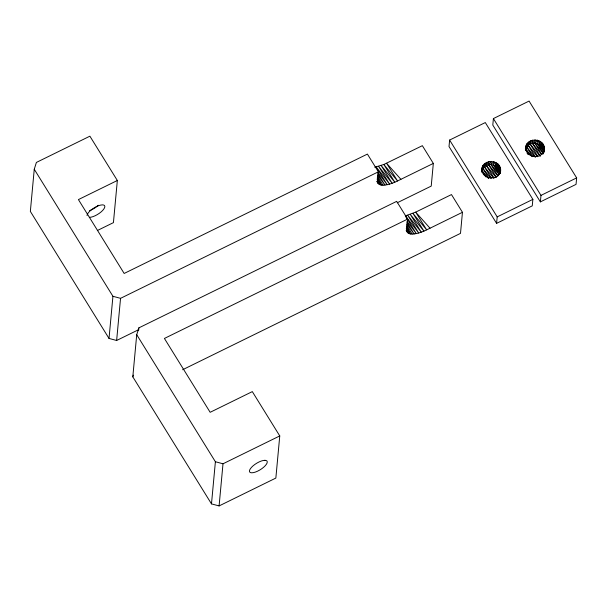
<?xml version="1.0" encoding="UTF-8"?>
<svg xmlns="http://www.w3.org/2000/svg" width="607" height="607" viewBox="0 0 607 607"><rect width="100%" height="100%" fill="white"/><g stroke="black" fill="none" stroke-linecap="round" stroke-linejoin="round"><path stroke-width="0.91" d="M481.746 171.993C482.216 166.553 488.514 163.488 493.445 164.922L500.251 173.207C504.151 158.639 479.955 157.289 481.708 171.902M525.533 150.506C525.996 145.065 532.293 142 537.225 143.442L544.031 151.72C547.931 137.159 523.742 135.809 525.495 150.415M97.355 230.523L113.426 222.64L117.341 180.491L89.889 136.18L36.382 162.441L34.258 169.262L30.35 211.403L109.025 338.44L116.635 340.481L138.737 329.631M109.025 338.44L112.932 296.292L34.258 169.262M116.635 340.481L120.543 298.341L378.381 171.811L367.402 154.087L124.162 273.454L78.417 199.589L117.341 180.491M407.654 219.081L164.414 338.448L210.159 412.305L252.315 391.614L279.759 435.932L275.851 478.073L219.097 505.927L211.486 503.886L132.812 376.848L136.719 334.7L138.844 327.886L396.674 201.357L407.654 219.081C407.168 223.839 403.701 234.621 412.123 234.067C417.244 233.953 422.1 232.018 426.668 229.863L462.451 212.298L451.479 194.574L415.689 212.131L405.332 215.872L416.311 233.604L407.138 221.517M138.578 330.694L138.844 327.886M211.486 503.886L215.394 461.737L136.719 334.7M219.097 505.927L223.004 463.786L279.759 435.932M378.381 171.811C377.448 176.356 375.361 185.848 383.002 185.181C388.116 185.059 392.979 183.124 397.547 180.969L433.33 163.412L422.351 145.68L383.836 164.497L374.739 167.221M433.33 163.412L431.228 186.099L397.213 202.791M449.62 140.065L449.021 146.553L496.587 223.361L532.263 205.856L532.87 199.369L485.297 122.561L449.62 140.065L497.194 216.881L496.587 223.361M462.451 212.298L460.501 233.369L182.601 369.746M485.957 176.978L481.973 170.552L482.277 167.312M493.4 118.577L492.801 125.065L540.374 201.881L576.051 184.369L576.65 177.889L529.076 101.073L493.4 118.577L540.974 195.393L540.374 201.881M499.409 174.566L493.445 164.922L493.741 161.682L491.033 164.573L497.968 175.772M500.251 173.207L500.259 167.79L499.956 171.03L497.588 167.206L497.892 163.966L500.251 173.207L493.741 161.682M529.243 154.694L525.761 149.064L526.057 145.824M543.197 153.078L537.225 143.442L537.529 140.194L534.82 143.093L541.748 154.284M544.031 151.72L544.039 146.302L543.743 149.542L541.376 145.718L541.672 142.478L544.031 151.72L537.529 140.194M542.893 154.261L544.335 148.48L543.91 152.084M543.842 152.266L543.993 150.642M500.122 173.572L500.555 169.968C500.282 180.947 481.829 180.309 481.935 169.474L481.973 170.552L488.483 178.466M481.973 170.552L483.225 165.316L482.929 168.556L488.87 178.147M531.679 156.265L525.761 149.064L527.013 143.829L526.709 147.069L532.65 156.667M132.812 376.848L133.343 375.141M543.045 152.638C538.546 159.694 525.708 156.621 525.715 147.987L525.761 149.064M497.194 216.881L532.87 199.369M540.974 195.393L576.65 177.889M89.328 217.359L91.103 217.162A10.251 3.703 -31.8 0 0 102.75 210.356A10.251 3.703 -31.8 0 0 102.522 204.87L100.739 205.067A10.251 3.703 -31.8 0 0 87.006 215.493M112.932 296.292L120.543 298.341M215.394 461.737L223.004 463.786M537.225 143.442L541.376 145.718L542.833 147.493L543.136 144.254L543.743 149.542L539.464 144.337L539.76 141.097L541.376 145.718M493.445 164.922L497.588 167.206L499.053 168.981L499.349 165.741L499.956 171.03L495.676 165.825L495.98 162.577L497.588 167.206M400.901 179.323L386.568 163.245L397.547 180.969L383.836 164.497L394.816 182.221L381.173 165.552L392.152 183.276L378.616 166.386L389.595 184.111L376.211 166.986L387.19 184.71L378.017 172.631M430.022 228.217L415.689 212.131L426.668 229.863L412.965 213.391L423.936 231.115L410.294 214.438L421.273 232.17L407.737 215.273L418.716 232.997L405.332 215.872M543.106 153.161L534.82 143.093L535.116 139.845L532.407 143.313L540.26 155.991M541.596 154.489L532.407 143.313L532.711 140.073L530.154 144.087L537.855 156.53M540.078 156.158L530.154 144.087L530.45 140.847L528.211 145.369L535.571 157.259M537.552 156.735L528.211 145.369L528.507 142.129L526.709 147.069L534.752 156.849M527.119 153.298L528.257 154.679M499.318 174.649L491.033 164.573L491.336 161.333L488.62 164.8L495.987 176.69M497.808 175.969L488.62 164.8L488.923 161.553L486.366 165.574L494.075 178.018M496.291 177.646L486.366 165.574L486.67 162.335L484.424 166.857L491.298 177.957M493.764 178.215L484.424 166.857L484.727 163.617L482.929 168.556L490.964 178.329M377.964 175.529L384.982 185.067L377.994 173.792M407.085 224.415L414.103 233.961L407.115 222.678M378.009 177.123L383.002 185.181M407.138 226.009L412.123 234.067M377.296 178.587L381.287 185.036L377.319 177.494M377.372 180.613L379.868 184.642L377.137 179.687M406.417 227.481L410.415 233.923L406.44 226.388M377.273 181.592L378.768 184.004L377.357 181.569M406.5 229.507L408.997 233.536L406.265 228.581M406.394 230.478L407.896 232.898L406.485 230.455M406.159 230.425L407.13 232.033M98.281 205.265A10.251 3.703 -31.8 0 1 89.555 210.644M264.948 460.303L263.165 460.501A10.251 3.703 -31.8 0 0 251.526 467.314A10.251 3.703 -31.8 0 0 251.746 472.8L253.529 472.603A10.251 3.703 -31.8 0 0 265.168 465.797A10.251 3.703 -31.8 0 0 264.948 460.303M378.009 183.139L377.008 181.531L378.009 183.139"/></g></svg>
